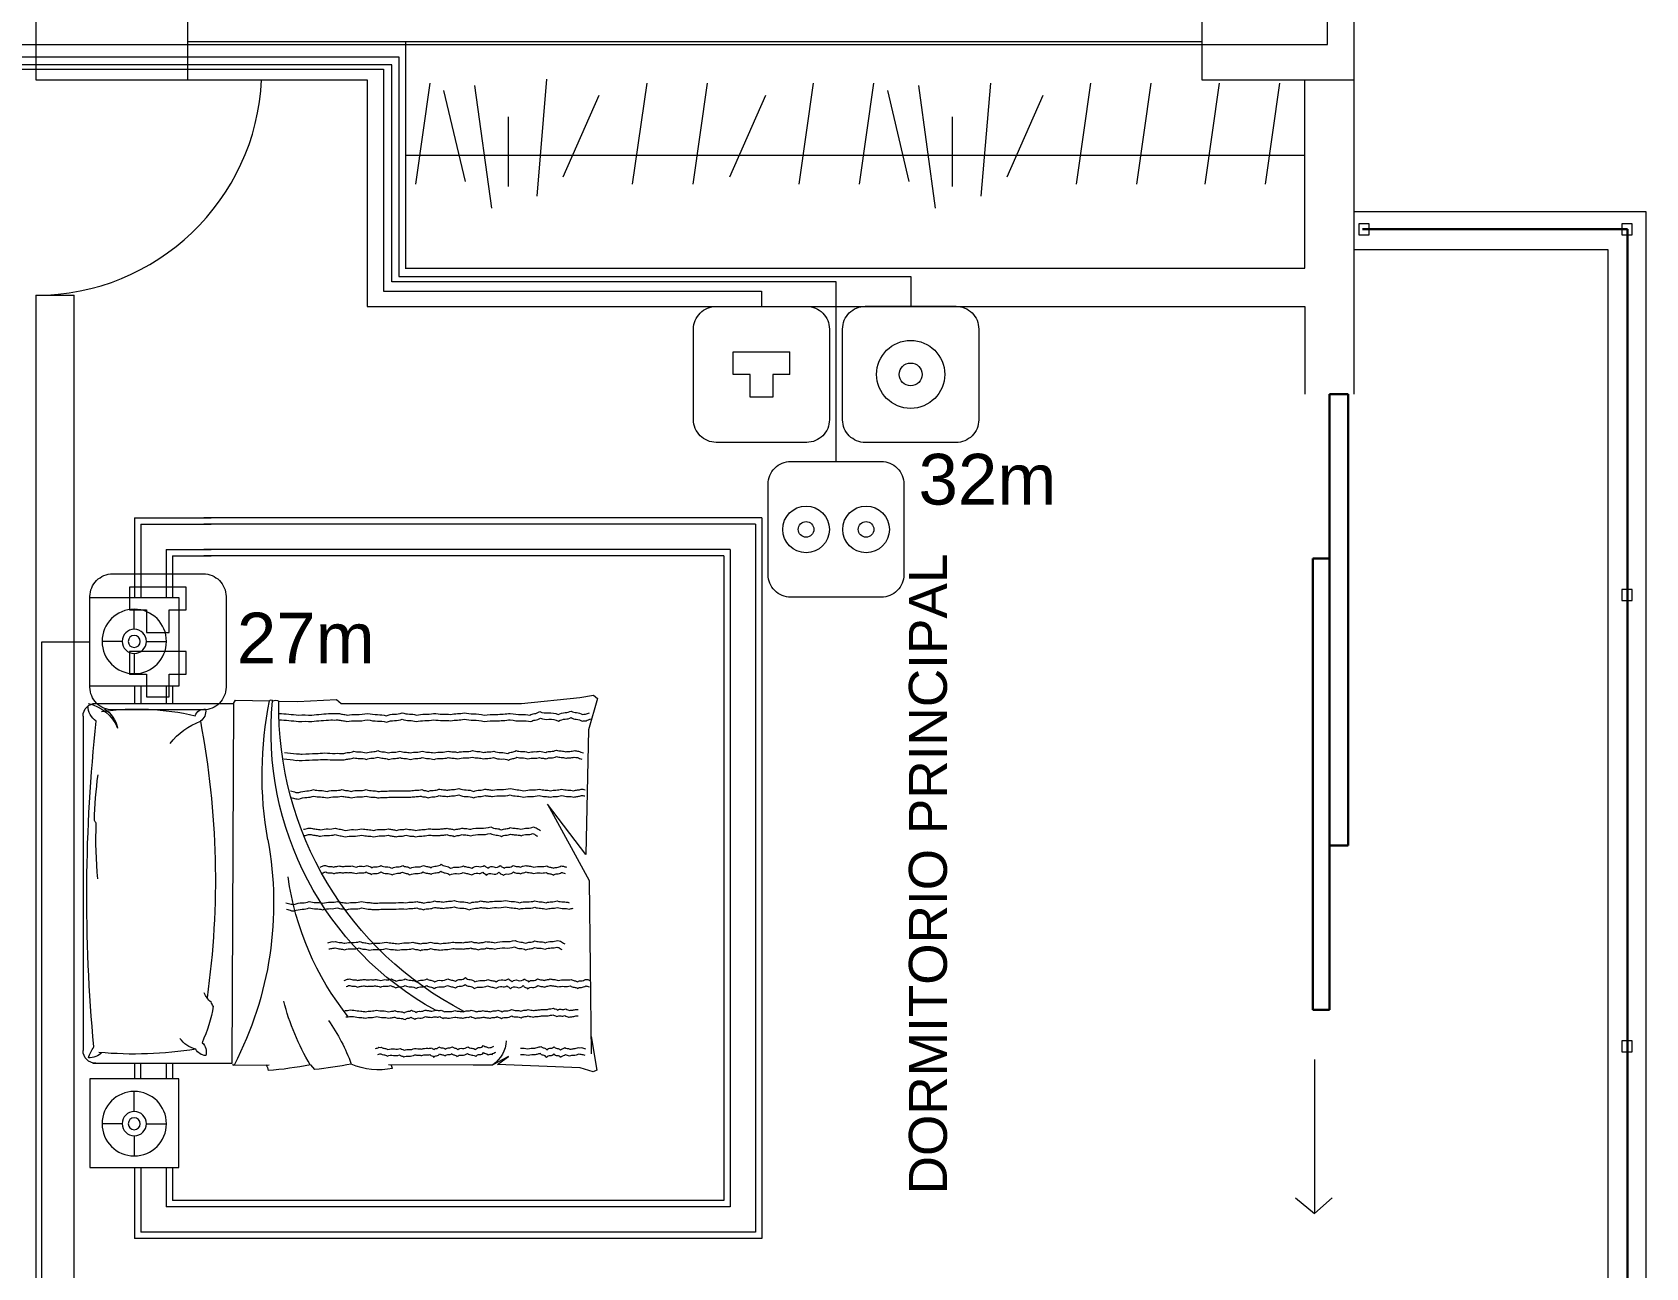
# Model space of a CAD drawing. Header units: metres. Extents: x -2 to 3328848, y -2 to 2725060.
# Drawn here: x 1663092.9 to 1663156.5, y 1362844.1 to 1362892.8 of the extents above; entities that cross this region are included whole.
import ezdxf

# ---------------------------------------------------------------- set-up
doc = ezdxf.new("R2010")
doc.units = ezdxf.units.M
doc.layers.get('0').update_dxf_attribs({"color": 253, "lineweight": 0})
for name, color, linetype, lineweight in [('arboles', 253, 'Continuous', 0), ('ICT_TOMAS', 1, 'Continuous', 0), ('mobi alcolchonado', 253, 'Continuous', 0), ('MOBILIARIO2', 253, 'Continuous', 0), ('muebles', 253, 'Continuous', 0), ('NOFIJO', 253, 'Continuous', 0), ('PUERTAS', 253, 'Continuous', 0), ('ventanas', 253, 'Continuous', 30)]:
    doc.layers.add(name, color=color, linetype=linetype, lineweight=lineweight)
doc.styles.add('COTA', font='arial.ttf', dxfattribs={"height": 1})
doc.styles.get("Standard").update_dxf_attribs({"font": 'arial.ttf'})

# ---------------------------------------------------------------- blocks, each defined once
blk = doc.blocks.new('A$C2820749F')
at = {"layer": 'mobi alcolchonado'}
for p, q in [((0.0318, 1.9902), (0.0318, 1.4358)), ((0.0818, 2.0289), (1.4005, 2.0289)), ((1.4505, 1.9902), (1.4505, 1.4402)), ((0.0318, 1.4358), (0.0191, 1.4272)), ((0.0191, 1.4272), (0.0222, 1.2934)), ((0.0318, 1.4358), (1.4505, 1.4419)), ((1.4541, 1.4401), (1.4576, 1.4371)), ((1.4576, 1.4371), (1.4563, 1.2945)), ((0.023, 1.2566), (0.0247, 1.1831)), ((0.0247, 1.1831), (0.0168, 1.0295)), ((1.4564, 1.1325), (1.4753, 1.1163)), ((0.0168, 1.0295), (0.0318, 1.0115)), ((0.0318, 1.0115), (0.0318, 0.2993)), ((1.4559, 0.8244), (1.4571, 0.49)), ((1.4571, 0.49), (1.4561, 0.4125)), ((1.4239, 0.3509), (1.4561, 0.4125)), ((1.4552, 0.3946), (1.4239, 0.3509)), ((1.4689, 0.0681), (1.4552, 0.3946)), ((0.0318, 0.2993), (0.0084, 0.0705)), ((0.6272, 0.0469), (0.4294, 0.1969)), ((0.4294, 0.1969), (0.7297, 0.0328)), ((0.0084, 0.0705), (0, 0.0154)), ((1.4837, 0.0174), (1.4689, 0.0681)), ((0, 0.0154), (0.0126, 0)), ((0.0126, 0), (0.1359, 0.0362)), ((0.1359, 0.0362), (0.6272, 0.0469)), ((0.7297, 0.0328), (1.4132, 0.0248)), ((1.3452, 0.0248), (1.4775, 0.0026)), ((1.4775, 0.0026), (1.4837, 0.0174))]:
    blk.add_line(p, q, dxfattribs=at)
for centre, radius, start, end in [((0.0818, 1.9789), 0.05, 90, 180), ((0.1916, 2.0429), 0.1629, 192.20076, 247.36037), ((0.0438, 1.9398), 0.0687, 32.33514, 91.40227), ((0.7905, -4.3329), 6.3469, 84.6215, 96.2282), ((1.501, 1.8059), 0.2141, 109.65376, 122.68859), ((1.4005, 1.9789), 0.05, 0, 90), ((1.3631, 2.0033), 0.066, 312.46226, 3.64045), ((0.1529, 2.0079), 0.1178, 212.64341, 258.24192), ((1.0795, 1.8174), 1.0254, 172.24735, 193.0029), ((-0.1132, 1.8254), 1.5274, 350.91915, 5.28005), ((0.0928, 1.5506), 0.0381, 108.98084, 187.57807), ((0.0627, 1.5922), 0.0472, 260.65665, 326.38094), ((0.7261, 4.8325), 3.3256, 259.18397, 278.06292), ((1.1442, 1.4729), 0.0826, 38.2941, 70.05549), ((1.1266, 2.0962), 0.5891, 279.61407, 294.3372), ((1.4053, 1.5896), 0.0469, 219.94286, 288.39364), ((1.3706, 1.5411), 0.0497, 4.68356, 60.58782), ((1.1387, 1.3743), 0.1655, 58.5661, 64.86862), ((0.8207, 2.6569), 1.3796, 259.52328, 297.49189), ((0.0246, 1.2876), 0.00627, 112.10117, 250.53486), ((0.0419, 1.2696), 0.0229, 148.13053, 214.5055), ((0.3143, -0.1486), 1.4713, 80, 101.45136), ((0.144, 0.0341), 1.2535, 28.86267, 95.56453), ((1.4884, 1.3524), 0.0548, 234.34392, 260.3637), ((0.1941, 1.3909), 1.2884, 348.43222, 355.87924), ((0.0477, -0.0915), 1.3483, 27.28963, 91.05009), ((0.1924, 1.2348), 1.2884, 348.19708, 354.72555), ((1.7099, 1.6724), 0.7465, 235, 249.91987), ((1.2179, 0.8642), 0.2588, 347.52539, 24.44013), ((1.4594, 0.7942), 0.0179, 51.33875, 101.19259)]:
    blk.add_arc(centre, radius, start, end, dxfattribs=at)
at = {"layer": 'MOBILIARIO2'}
for points in [[(0.0716, 1.2566, 0.016109), (0.078, 1.1791, 0.024073), (0.0781, 1.127, 0.018694), (0.0717, 1.0507, -0.050065), (0.0711, 1.0221, -0.056677), (0.0744, 1.0054, 0.051657), (0.0781, 0.9872, 0.081685), (0.0758, 0.9517, -0.062491), (0.0711, 0.9056, -0.055675), (0.0762, 0.8677, 0.061502), (0.0804, 0.8334, 0.093427), (0.0744, 0.8013, -0.097168), (0.0688, 0.7704, -0.07769), (0.0737, 0.7418, 0.081942), (0.0781, 0.7145, 0.05009), (0.0746, 0.6809, -0.049651), (0.0711, 0.6469, -0.038952), (0.0738, 0.6112, 0.043857), (0.0758, 0.5793, 0.052705), (0.0723, 0.5527, -0.052187), (0.0688, 0.5257, -0.065973), (0.0726, 0.4895, 0.055408), (0.0781, 0.4465, 0.038659), (0.0753, 0.3998, -0.032291), (0.0711, 0.344, -0.056883), (0.0756, 0.301, 0.072358), (0.0781, 0.2671, 0.122992), (0.0722, 0.249, -0.101053), (0.0641, 0.2275, -0.148742), (0.0688, 0.1939, 0.127539), (0.0758, 0.1552, 0.105457), (0.0677, 0.1275, -0.125573), (0.0618, 0.1039, -0.14575), (0.0683, 0.0826, 0.134347), (0.0758, 0.0597, 0.073839), (0.0746, 0.0476, 0.052428), (0.0688, 0.0317)], [(0.0967, 1.2559, 0.016212), (0.1031, 1.1788, 0.024132), (0.1032, 1.1268, 0.018479), (0.0969, 1.0519, -0.049503), (0.0963, 1.0238, -0.057233), (0.0995, 1.007, 0.051743), (0.1033, 0.9886, 0.081718), (0.101, 0.9528, -0.062376), (0.0963, 0.9061, -0.056016), (0.1015, 0.8675, 0.062225), (0.1057, 0.8327, 0.092827), (0.0997, 0.8007, -0.097273), (0.0942, 0.7702, -0.077058), (0.099, 0.7421, 0.080968), (0.1033, 0.7153, 0.051015), (0.0998, 0.6812, -0.050139), (0.0962, 0.6465, -0.038829), (0.0989, 0.6104, 0.044073), (0.1009, 0.5786, 0.05256), (0.0974, 0.5521, -0.051882), (0.094, 0.5256, -0.065917), (0.0978, 0.4898, 0.055177), (0.1032, 0.4471, 0.038645), (0.1004, 0.4007, -0.03175), (0.0962, 0.3443, -0.05817), (0.101, 0.2991, 0.074982), (0.1035, 0.2639, 0.120388), (0.0977, 0.2461, -0.099922), (0.0898, 0.2251, -0.1495), (0.0944, 0.192, 0.128684), (0.1013, 0.1539, 0.103936), (0.0935, 0.1272, -0.123542), (0.0878, 0.1045, -0.142951), (0.0938, 0.084, 0.122441), (0.1018, 0.0605, 0.081719), (0.1005, 0.0451, 0.060139), (0.093, 0.0256)], [(0.225, 1.2342, 0.016834), (0.2313, 1.1874, 0.034468), (0.232, 1.1643, 0.00922), (0.229, 1.1106, -0.014186), (0.2273, 1.0757, -0.027864), (0.2289, 1.0343, 0.034884), (0.2297, 1.0011, 0.087457), (0.2255, 0.9825, -0.077501), (0.2204, 0.9615, -0.10571), (0.2232, 0.939, 0.089665), (0.2273, 0.9126, 0.091876), (0.2223, 0.8883, -0.100294), (0.218, 0.866, -0.104219), (0.2227, 0.845, 0.103855), (0.2273, 0.824, 0.085768), (0.2237, 0.8016, -0.088421), (0.2204, 0.7798, -0.073045), (0.224, 0.7584, 0.076066), (0.2273, 0.7378, 0.079828), (0.2239, 0.7145, -0.07972), (0.2204, 0.6912, -0.069238), (0.2238, 0.668, 0.06864), (0.2273, 0.6446, 0.070898), (0.2236, 0.6157, -0.075702), (0.2204, 0.5887, -0.045986), (0.2226, 0.5702, 0.045091), (0.225, 0.5514, 0.076769), (0.2216, 0.5225, -0.075317), (0.218, 0.4931, -0.065696), (0.2217, 0.4703, 0.069765), (0.225, 0.4488, 0.058047), (0.2232, 0.4315, -0.04517), (0.2204, 0.4092, -0.107598), (0.2256, 0.3799, 0.119304), (0.2297, 0.3533, 0.134303), (0.2235, 0.3365, -0.142887), (0.218, 0.3207, -0.094042), (0.221, 0.2988, 0.082548), (0.225, 0.2741, 0.054703), (0.222, 0.2477, -0.071659), (0.2204, 0.2275, -0.065726), (0.2226, 0.2161, 0.062051), (0.225, 0.2042, 0.141652), (0.2209, 0.1842, -0.127606), (0.2157, 0.1622, -0.082372), (0.2192, 0.1435, 0.083239), (0.2227, 0.1249, 0.067193), (0.2209, 0.1096, -0.05209), (0.218, 0.09, -0.075758), (0.2196, 0.0756, -0.049851), (0.2273, 0.055)], [(0.2499, 1.2367, 0.016995), (0.2563, 1.1887, 0.034524), (0.2571, 1.1649, 0.009087), (0.254, 1.1106, -0.014008), (0.2524, 1.0755, -0.028389), (0.254, 1.0324, 0.036216), (0.2548, 0.9986, 0.085799), (0.2507, 0.9806, -0.076158), (0.2458, 0.9604, -0.106727), (0.2486, 0.9381, 0.090343), (0.2527, 0.9119, 0.091358), (0.2477, 0.8881, -0.099809), (0.2436, 0.8663, -0.104145), (0.2481, 0.8456, 0.103071), (0.2528, 0.8248, 0.086935), (0.2491, 0.8021, -0.089287), (0.2457, 0.7799, -0.072441), (0.2493, 0.7585, 0.075683), (0.2527, 0.738, 0.080097), (0.2491, 0.7146, -0.080136), (0.2456, 0.6912, -0.068821), (0.2491, 0.6682, 0.06822), (0.2526, 0.6449, 0.07127), (0.2488, 0.6159, -0.075969), (0.2455, 0.5887, -0.045868), (0.2478, 0.5702, 0.045154), (0.2502, 0.5514, 0.076598), (0.2468, 0.5228, -0.075113), (0.2433, 0.4936, -0.065882), (0.2469, 0.4708, 0.069876), (0.2502, 0.4493, 0.057507), (0.2485, 0.4322, -0.043911), (0.2456, 0.4098, -0.109441), (0.2511, 0.3789, 0.121849), (0.2554, 0.351, 0.133121), (0.2491, 0.334, -0.145487), (0.2437, 0.3182, -0.09027), (0.2465, 0.2977, 0.08023), (0.2502, 0.2747, 0.055518), (0.2473, 0.2491, -0.070221), (0.2456, 0.2287, -0.068505), (0.248, 0.2166, 0.064708), (0.2506, 0.2039, 0.140191), (0.2463, 0.1837, -0.1283), (0.2412, 0.1618, -0.081106), (0.2447, 0.1435, 0.082764), (0.248, 0.1256, 0.06863), (0.2462, 0.1103, -0.055684), (0.2435, 0.0916, -0.073555), (0.2449, 0.0794, -0.046852), (0.2515, 0.0615)], [(0.3766, 1.2109, 0.036577), (0.3826, 1.1903, 0.065257), (0.3836, 1.1783, 0.081239), (0.3768, 1.1467, -0.09673), (0.3719, 1.12, -0.059687), (0.3755, 1.0929, 0.061201), (0.3789, 1.0664, 0.068087), (0.3748, 1.0351, -0.079475), (0.3719, 1.0081, -0.066482), (0.3754, 0.9897, 0.06511), (0.3789, 0.9709, 0.088365), (0.3754, 0.9417, -0.088514), (0.3719, 0.9126, -0.053898), (0.3763, 0.886, 0.072445), (0.3789, 0.866, 0.014703), (0.3778, 0.8427, -0.01338), (0.3766, 0.817, -0.011057), (0.3766, 0.7774, 0.009921), (0.3766, 0.7378, 0.044454), (0.3741, 0.7148, -0.048377), (0.3719, 0.6935, -0.125065), (0.3749, 0.6818, 0.104774), (0.3789, 0.6679, 0.140323), (0.3748, 0.648, -0.125005), (0.3696, 0.626, -0.059733), (0.372, 0.6081, 0.062195), (0.3743, 0.591, 0.076384), (0.3712, 0.5703, -0.06684), (0.3673, 0.5467, -0.115189), (0.3731, 0.5176, 0.114961), (0.3789, 0.4885, 0.097223), (0.3734, 0.4645, -0.116527), (0.3696, 0.4442, -0.051779), (0.3718, 0.4296, 0.047812), (0.3743, 0.4139, 0.078489), (0.371, 0.3798, -0.074508), (0.3673, 0.344, -0.064682), (0.372, 0.3168, 0.066772), (0.3766, 0.2904, 0.076034), (0.3731, 0.2601, -0.075656), (0.3696, 0.2298, -0.063602), (0.3734, 0.2066, 0.070388), (0.3766, 0.1855, 0.079082), (0.3734, 0.1644, -0.071502), (0.3696, 0.1412, -0.088099), (0.3733, 0.1172, 0.094007), (0.3766, 0.0946, 0.091812), (0.3731, 0.0794, -0.09253), (0.3696, 0.0643, -0.064978), (0.3701, 0.0585, -0.037379), (0.373, 0.0488)], [(0.4025, 1.2093, 0.034849), (0.4082, 1.1896, 0.063486), (0.4091, 1.1784, 0.084403), (0.4023, 1.1466, -0.098788), (0.3972, 1.1191, -0.058591), (0.4008, 1.0924, 0.060695), (0.4041, 1.0665, 0.068148), (0.4001, 1.0357, -0.079202), (0.3972, 1.009, -0.06675), (0.4006, 0.9906, 0.064998), (0.4042, 0.9717, 0.088664), (0.4007, 0.9423, -0.08935), (0.3971, 0.913, -0.053061), (0.4015, 0.8868, 0.071644), (0.404, 0.8673, 0.015298), (0.4029, 0.8433, -0.013681), (0.4016, 0.8165, -0.010889), (0.4016, 0.7765, 0.010649), (0.4016, 0.7365, 0.042768), (0.3993, 0.7156, -0.044654), (0.3973, 0.6956, -0.128784), (0.4003, 0.6832, 0.106491), (0.4047, 0.6685, 0.140372), (0.4003, 0.6477, -0.126736), (0.395, 0.6249, -0.057828), (0.3974, 0.6073, 0.061442), (0.3995, 0.5907, 0.076141), (0.3965, 0.5705, -0.065916), (0.3926, 0.5472, -0.116085), (0.3985, 0.5179, 0.115201), (0.4044, 0.4883, 0.097759), (0.3988, 0.4639, -0.118144), (0.395, 0.4435, -0.049819), (0.3971, 0.4295, 0.04634), (0.3994, 0.4146, 0.079345), (0.3962, 0.3808, -0.074617), (0.3925, 0.3449, -0.064869), (0.3973, 0.3176, 0.066843), (0.4018, 0.2911, 0.075858), (0.3983, 0.2608, -0.075529), (0.3948, 0.2303, -0.063913), (0.3987, 0.2068, 0.070745), (0.4019, 0.1855, 0.078628), (0.3987, 0.1644, -0.070918), (0.3949, 0.1411, -0.091738), (0.399, 0.1159, 0.104246), (0.402, 0.0936, 0.077322), (0.3985, 0.0784, -0.076658), (0.395, 0.0631, -0.044784), (0.395, 0.0583, -0.024817), (0.3964, 0.0497)], [(0.8175, 1.2285, 0.036577), (0.8235, 1.2079, 0.065257), (0.8245, 1.1958, 0.081239), (0.8177, 1.1643, -0.09673), (0.8128, 1.1376, -0.059687), (0.8164, 1.1104, 0.061201), (0.8198, 1.084, 0.068087), (0.8157, 1.0527, -0.079475), (0.8128, 1.0257, -0.066482), (0.8163, 1.0073, 0.06511), (0.8198, 0.9884, 0.088365), (0.8163, 0.9593, -0.088514), (0.8128, 0.9302, -0.053898), (0.8172, 0.9035, 0.072445), (0.8198, 0.8836, 0.014703), (0.8187, 0.8602, -0.01338), (0.8175, 0.8346, -0.011057), (0.8175, 0.795, 0.009921), (0.8175, 0.7554, 0.044454), (0.815, 0.7323, -0.048377), (0.8128, 0.7111, -0.125065), (0.8158, 0.6993, 0.104774), (0.8198, 0.6855, 0.140323), (0.8157, 0.6656, -0.125005), (0.8105, 0.6435, -0.059733), (0.8129, 0.6257, 0.062195), (0.8151, 0.6086, 0.076384), (0.8121, 0.5879, -0.06684), (0.8082, 0.5643, -0.115189), (0.814, 0.5352, 0.114961), (0.8198, 0.506, 0.097223), (0.8143, 0.482, -0.116527), (0.8105, 0.4618, -0.051779), (0.8127, 0.4472, 0.047812), (0.8151, 0.4315, 0.078489), (0.8119, 0.3974, -0.074508), (0.8082, 0.3616, -0.064682), (0.8129, 0.3343, 0.066772), (0.8175, 0.308, 0.076034), (0.814, 0.2777, -0.075656), (0.8105, 0.2474, -0.063602), (0.8143, 0.2241, 0.070388), (0.8175, 0.2031, 0.079082), (0.8143, 0.182, -0.071502), (0.8105, 0.1588, -0.088099), (0.8142, 0.1348, 0.094007), (0.8175, 0.1122, 0.091812)], [(0.8434, 1.2269, 0.034849), (0.8491, 1.2072, 0.063486), (0.85, 1.196, 0.084403), (0.8432, 1.1642, -0.098788), (0.8381, 1.1367, -0.058591), (0.8417, 1.11, 0.060695), (0.845, 1.0841, 0.068148), (0.841, 1.0532, -0.079202), (0.8381, 1.0266, -0.06675), (0.8415, 1.0081, 0.064998), (0.8451, 0.9893, 0.088664), (0.8416, 0.9599, -0.08935), (0.838, 0.9305, -0.053061), (0.8424, 0.9044, 0.071644), (0.8449, 0.8848, 0.015298), (0.8438, 0.8608, -0.013681), (0.8425, 0.834, -0.010889), (0.8425, 0.7941, 0.010649), (0.8425, 0.7541, 0.042768), (0.8402, 0.7332, -0.044654), (0.8382, 0.7132, -0.128784), (0.8412, 0.7008, 0.106491), (0.8456, 0.6861, 0.140372), (0.8412, 0.6653, -0.126736), (0.8359, 0.6424, -0.057828), (0.8383, 0.6249, 0.061442), (0.8404, 0.6083, 0.076141), (0.8374, 0.5881, -0.065916), (0.8335, 0.5648, -0.116085), (0.8394, 0.5355, 0.115201), (0.8453, 0.5059, 0.097759), (0.8397, 0.4815, -0.118144), (0.8359, 0.4611, -0.049819), (0.838, 0.4471, 0.04634), (0.8403, 0.4321, 0.079345), (0.8371, 0.3983, -0.074617), (0.8334, 0.3625, -0.064869), (0.8382, 0.3352, 0.066843), (0.8427, 0.3087, 0.075858), (0.8392, 0.2784, -0.075529), (0.8357, 0.2479, -0.063913), (0.8396, 0.2244, 0.070745), (0.8428, 0.2031, 0.078628), (0.8396, 0.182, -0.070918), (0.8358, 0.1587, -0.091738), (0.8399, 0.1335, 0.104246), (0.8429, 0.1112, 0.077322), (0.8394, 0.096, -0.076658)], [(0.5281, 1.1596, -0.03776), (0.5238, 1.141, -0.061868), (0.5235, 1.1293, -0.048595), (0.5273, 1.1095, 0.055091), (0.5305, 1.092, 0.095626), (0.5269, 1.0625, -0.098357), (0.5235, 1.0338, -0.076409), (0.5282, 1.0139, 0.077038), (0.5328, 0.9942, 0.089345), (0.5296, 0.9625, -0.084057), (0.5258, 0.9289, -0.04749), (0.5294, 0.9052, 0.04929), (0.5328, 0.8823, 0.087499), (0.529, 0.8521, -0.094197), (0.5258, 0.824, -0.078357), (0.5295, 0.8085, 0.083223), (0.5328, 0.7937, 0.112249), (0.5296, 0.7745, -0.105279), (0.5258, 0.7541, -0.082664), (0.5296, 0.7346, 0.090946), (0.5328, 0.7168, 0.067901), (0.5294, 0.6927, -0.066074), (0.5258, 0.6679, -0.035048), (0.5271, 0.6461, 0.037877), (0.5281, 0.626, 0.060523), (0.5257, 0.6094, -0.062605), (0.5235, 0.5933, -0.127512), (0.5268, 0.5797, 0.121277), (0.5305, 0.5654, 0.117111), (0.5271, 0.5504, -0.113611), (0.5235, 0.5351, -0.059143), (0.5252, 0.5203, 0.043052), (0.5281, 0.5001, 0.089599), (0.5234, 0.4602, -0.091053), (0.5188, 0.4209, -0.111622), (0.5255, 0.3984, 0.130391), (0.5305, 0.3789, 0.12494), (0.526, 0.3617, -0.120889), (0.5212, 0.344, -0.086695), (0.524, 0.3249, 0.071647), (0.5281, 0.302, 0.113093), (0.5234, 0.2774, -0.114265), (0.5188, 0.2531, -0.106276), (0.5218, 0.2417, -0.062305), (0.5328, 0.2251)], [(0.5529, 1.1558, -0.034858), (0.5492, 1.1395, -0.059461), (0.5488, 1.1297, -0.052316), (0.5525, 1.1106, 0.056386), (0.5558, 1.0929, 0.095596), (0.5522, 1.0637, -0.098171), (0.5488, 1.0352, -0.07636), (0.5535, 1.0155, 0.076506), (0.5581, 0.9957, 0.090069), (0.5549, 0.9636, -0.084543), (0.551, 0.9294, -0.047364), (0.5547, 0.9055, 0.049676), (0.558, 0.8827, 0.08659), (0.5543, 0.8531, -0.092747), (0.5512, 0.8254, -0.079795), (0.5549, 0.8095, 0.084031), (0.5583, 0.7944, 0.112191), (0.555, 0.7749, -0.106013), (0.5512, 0.7543, -0.081403), (0.555, 0.735, 0.089338), (0.5581, 0.7174, 0.069417), (0.5547, 0.6925, -0.067062), (0.5509, 0.6668, -0.034899), (0.5522, 0.6447, 0.039008), (0.5532, 0.6249, 0.057667), (0.5511, 0.6098, -0.058816), (0.5489, 0.5946, -0.130991), (0.5523, 0.5806, 0.122045), (0.5562, 0.5656, 0.11844), (0.5526, 0.5499, -0.116548), (0.5489, 0.5339, -0.056461), (0.5505, 0.5195, 0.041981), (0.5533, 0.5003, 0.089156), (0.5488, 0.4617, -0.08877), (0.5442, 0.4228, -0.114233), (0.5511, 0.3996, 0.131551), (0.5564, 0.3791, 0.125542), (0.5516, 0.3611, -0.123278), (0.5467, 0.3428, -0.085156), (0.5496, 0.3238, 0.073009), (0.5535, 0.3017, 0.115535), (0.5488, 0.2782, -0.127329), (0.545, 0.2567, -0.096991), (0.5472, 0.2488, -0.053351), (0.5552, 0.2363)], [(0.6774, 1.0944, -0.052853), (0.6718, 1.082, -0.082349), (0.6704, 1.0734, -0.113365), (0.6746, 1.0557, 0.137167), (0.6774, 1.0408, 0.079599), (0.6743, 1.0286, -0.112443), (0.6727, 1.0198, -0.045995), (0.6737, 1.0122, 0.039568), (0.6751, 1.0035, 0.069784), (0.6738, 0.9855, -0.073829), (0.6727, 0.9685, -0.067952), (0.6744, 0.9608, 0.047112), (0.6774, 0.9499, 0.170036), (0.6738, 0.9287, -0.173788), (0.6704, 0.9079, -0.142872), (0.6751, 0.8985, 0.145458), (0.6797, 0.8893, 0.195397), (0.6763, 0.8737, -0.151851), (0.6704, 0.8543, -0.126712), (0.6761, 0.8324, 0.124684), (0.682, 0.8101, 0.150491), (0.6756, 0.7881, -0.168102), (0.6704, 0.7681, -0.13967), (0.6759, 0.7534, 0.13006), (0.682, 0.7378, 0.169436), (0.6765, 0.7126, -0.163629), (0.6704, 0.6865, -0.104575), (0.6752, 0.6711, 0.109696), (0.6797, 0.6562, 0.20768), (0.6729, 0.6366, -0.202622), (0.6657, 0.6166, -0.1762), (0.6735, 0.5983, 0.167885), (0.682, 0.5793, 0.137817), (0.6771, 0.5532, -0.14417), (0.6727, 0.5281, -0.079258), (0.677, 0.5125, 0.072052), (0.682, 0.4955, 0.215179), (0.6743, 0.4687, -0.272703), (0.6704, 0.4465, -0.157232), (0.6756, 0.4399, 0.133932), (0.682, 0.4325, 0.346503), (0.6767, 0.4085, -0.328416), (0.6704, 0.3836, -0.136915), (0.6773, 0.3746, 0.179847), (0.682, 0.3673, 0.252619), (0.6774, 0.351, -0.209461), (0.6704, 0.3323, -0.111259), (0.6748, 0.3166, 0.146381), (0.6774, 0.3044, 0.125668), (0.6736, 0.2934, -0.139354), (0.6704, 0.2834, -0.105558), (0.6729, 0.2694, 0.077694), (0.6774, 0.2508, 0.090317), (0.6747, 0.2238, -0.100764), (0.6727, 0.1995, -0.12001), (0.6777, 0.1862, 0.131665), (0.682, 0.1739, 0.170535), (0.6784, 0.1601, -0.13714), (0.6727, 0.1436, -0.068639), (0.6735, 0.1343, -0.052035), (0.6774, 0.1226)], [(0.7011, 1.0865, -0.042607), (0.6973, 1.0776, -0.071397), (0.6963, 1.072, -0.129838), (0.6999, 1.0557, 0.140626), (0.703, 1.0407, 0.083982), (0.6998, 1.028, -0.117812), (0.6981, 1.0188, -0.041239), (0.699, 1.012, 0.036686), (0.7002, 1.0044, 0.06988), (0.699, 0.9876, -0.071878), (0.6979, 0.9708, -0.072269), (0.6998, 0.9624, 0.05165), (0.7029, 0.9509, 0.163828), (0.6996, 0.9313, -0.164309), (0.6964, 0.9118, -0.150844), (0.7013, 0.902, 0.147278), (0.7063, 0.892, 0.197862), (0.7026, 0.875, -0.156121), (0.6963, 0.8543, -0.123696), (0.7022, 0.8319, 0.125417), (0.7079, 0.8099, 0.148173), (0.7016, 0.7886, -0.166473), (0.6967, 0.7694, -0.139796), (0.702, 0.7551, 0.128151), (0.7081, 0.7397, 0.171039), (0.7025, 0.7142, -0.162775), (0.6962, 0.6875, -0.107698), (0.7014, 0.6711, 0.115196), (0.706, 0.6557, 0.202947), (0.6993, 0.6367, -0.202257), (0.6926, 0.6176, -0.173028), (0.6999, 0.6005, 0.162077), (0.708, 0.5824, 0.143302), (0.703, 0.5556, -0.146514), (0.6984, 0.5293, -0.08083), (0.703, 0.513, 0.077891), (0.7079, 0.496, 0.205436), (0.7011, 0.4725, -0.258943), (0.6976, 0.4529, -0.167371), (0.7026, 0.4464, 0.135353), (0.7093, 0.4389, 0.347128), (0.7039, 0.4144, -0.32569), (0.6973, 0.3889, -0.138368), (0.7046, 0.3794, 0.174678), (0.7098, 0.3715, 0.262199), (0.7045, 0.3527, -0.218741), (0.6964, 0.3313, -0.1036), (0.701, 0.3153, 0.142377), (0.7034, 0.3034, 0.128588), (0.6994, 0.2921, -0.145504), (0.6963, 0.282, -0.099417), (0.6986, 0.2691, 0.074367), (0.7026, 0.2523, 0.090334), (0.7002, 0.2268, -0.095924), (0.6981, 0.2028, -0.126634), (0.7036, 0.1882, 0.136356), (0.7084, 0.1745, 0.176248), (0.704, 0.1592, -0.158824), (0.6986, 0.1425, -0.054695), (0.6992, 0.1363, -0.039328), (0.7018, 0.128)], [(0.9753, 1.064, -0.03776), (0.971, 1.0454, -0.061868), (0.9707, 1.0337, -0.048595), (0.9745, 1.0139, 0.055091), (0.9777, 0.9964, 0.095626), (0.974, 0.9669, -0.098357), (0.9707, 0.9382, -0.076409), (0.9754, 0.9183, 0.077038), (0.98, 0.8986, 0.089345), (0.9768, 0.8669, -0.084057), (0.973, 0.8333, -0.04749), (0.9766, 0.8096, 0.04929), (0.98, 0.7867, 0.087499), (0.9762, 0.7565, -0.094197), (0.973, 0.7284, -0.078357), (0.9767, 0.7129, 0.083223), (0.98, 0.6982, 0.112249), (0.9767, 0.6789, -0.105279), (0.973, 0.6585, -0.082664), (0.9768, 0.639, 0.090946), (0.98, 0.6212, 0.067901), (0.9766, 0.5971, -0.066074), (0.973, 0.5723, -0.035048), (0.9743, 0.5505, 0.037877), (0.9753, 0.5304, 0.060523), (0.9729, 0.5138, -0.062605), (0.9707, 0.4977, -0.127512), (0.974, 0.4841, 0.121277), (0.9777, 0.4698, 0.117111), (0.9743, 0.4548, -0.113611), (0.9707, 0.4395, -0.059143), (0.9724, 0.4247, 0.043052), (0.9753, 0.4045, 0.089599), (0.9706, 0.3646, -0.091053), (0.966, 0.3253, -0.111622), (0.9727, 0.3028, 0.130391), (0.9777, 0.2833, 0.12494), (0.9731, 0.2661, -0.120889), (0.9683, 0.2484, -0.086695), (0.9712, 0.2293, 0.071647), (0.9753, 0.2064, 0.113093), (0.9706, 0.1819, -0.114265), (0.966, 0.1575, -0.106276), (0.9689, 0.1461, -0.062305), (0.98, 0.1295)], [(1, 1.0602, -0.034858), (0.9964, 1.0439, -0.059461), (0.996, 1.0341, -0.052316), (0.9997, 1.015, 0.056386), (1.0029, 0.9973, 0.095596), (0.9994, 0.9681, -0.098171), (0.996, 0.9396, -0.07636), (1.0007, 0.9199, 0.076506), (1.0053, 0.9001, 0.090069), (1.0021, 0.868, -0.084543), (0.9982, 0.8338, -0.047364), (1.0019, 0.8099, 0.049676), (1.0052, 0.7871, 0.08659), (1.0015, 0.7575, -0.092747), (0.9983, 0.7298, -0.079795), (1.0021, 0.7139, 0.084031), (1.0055, 0.6988, 0.112191), (1.0022, 0.6793, -0.106013), (0.9984, 0.6587, -0.081403), (1.0022, 0.6394, 0.089338), (1.0053, 0.6218, 0.069417), (1.0018, 0.5969, -0.067062), (0.9981, 0.5712, -0.034899), (0.9994, 0.5491, 0.039008), (1.0004, 0.5293, 0.057667), (0.9983, 0.5142, -0.058816), (0.9961, 0.4991, -0.130991), (0.9995, 0.485, 0.122045), (1.0034, 0.47, 0.11844), (0.9998, 0.4543, -0.116548), (0.9961, 0.4383, -0.056461), (0.9977, 0.4239, 0.041981), (1.0005, 0.4047, 0.089156), (0.996, 0.3661, -0.08877), (0.9914, 0.3272, -0.114233), (0.9983, 0.304, 0.131551), (1.0036, 0.2835, 0.125542), (0.9988, 0.2655, -0.123278), (0.9939, 0.2472, -0.085156), (0.9968, 0.2282, 0.073009), (1.0007, 0.2061, 0.115535), (0.996, 0.1826, -0.127329), (0.9922, 0.1611, -0.096991), (0.9943, 0.1532, -0.053351), (1.0024, 0.1407)], [(1.1246, 0.9988, -0.052853), (1.1189, 0.9864, -0.082349), (1.1176, 0.9778, -0.113365), (1.1218, 0.9601, 0.137167), (1.1246, 0.9452, 0.079599), (1.1215, 0.933, -0.112443), (1.1199, 0.9242, -0.045995), (1.1209, 0.9166, 0.039568), (1.1222, 0.9079, 0.069784), (1.121, 0.8899, -0.073829), (1.1199, 0.8729, -0.067952), (1.1216, 0.8652, 0.047112), (1.1246, 0.8543, 0.170036), (1.121, 0.8331, -0.173788), (1.1176, 0.8123, -0.142872), (1.1223, 0.803, 0.145458), (1.1269, 0.7937, 0.195397), (1.1235, 0.7781, -0.151851), (1.1176, 0.7587, -0.126712), (1.1233, 0.7368, 0.124684), (1.1292, 0.7145, 0.150491), (1.1227, 0.6925, -0.168102), (1.1176, 0.6725, -0.13967), (1.1231, 0.6578, 0.13006), (1.1292, 0.6422, 0.169436), (1.1236, 0.617, -0.163629), (1.1176, 0.591, -0.104575), (1.1224, 0.5755, 0.109696), (1.1269, 0.5607, 0.20768), (1.1201, 0.541, -0.202622), (1.1129, 0.521, -0.1762), (1.1207, 0.5028, 0.167885), (1.1292, 0.4838, 0.137817), (1.1243, 0.4576, -0.14417), (1.1199, 0.4325, -0.079258), (1.1242, 0.4169, 0.072052), (1.1292, 0.3999, 0.215179), (1.1215, 0.3731, -0.272703), (1.1176, 0.3509, -0.157232), (1.1228, 0.3443, 0.133932), (1.1292, 0.3369, 0.346503), (1.1239, 0.3129, -0.328416), (1.1176, 0.288, -0.136915), (1.1245, 0.279, 0.179847), (1.1292, 0.2717, 0.252619), (1.1246, 0.2554, -0.209461), (1.1176, 0.2367, -0.111259), (1.122, 0.221, 0.146381), (1.1246, 0.2088, 0.125668), (1.1208, 0.1978, -0.139354), (1.1176, 0.1878, -0.105558), (1.1201, 0.1738, 0.077694), (1.1246, 0.1552, 0.090317), (1.1218, 0.1282, -0.100764), (1.1199, 0.1039, -0.12001), (1.1249, 0.0906, 0.131665), (1.1292, 0.0783, 0.170535), (1.1255, 0.0645, -0.13714), (1.1199, 0.048, -0.068639), (1.1207, 0.0387, -0.052035), (1.1246, 0.027)], [(1.1483, 0.9909, -0.042607), (1.1445, 0.982, -0.071397), (1.1435, 0.9764, -0.129838), (1.1471, 0.9602, 0.140626), (1.1502, 0.9451, 0.083982), (1.147, 0.9324, -0.117812), (1.1453, 0.9232, -0.041239), (1.1462, 0.9164, 0.036686), (1.1474, 0.9088, 0.06988), (1.1462, 0.892, -0.071878), (1.1451, 0.8752, -0.072269), (1.147, 0.8668, 0.05165), (1.1501, 0.8553, 0.163828), (1.1468, 0.8358, -0.164309), (1.1436, 0.8163, -0.150844), (1.1484, 0.8064, 0.147278), (1.1535, 0.7964, 0.197862), (1.1498, 0.7794, -0.156121), (1.1434, 0.7587, -0.123696), (1.1494, 0.7364, 0.125417), (1.1551, 0.7143, 0.148173), (1.1488, 0.693, -0.166473), (1.1439, 0.6738, -0.139796), (1.1492, 0.6595, 0.128151), (1.1553, 0.6441, 0.171039), (1.1497, 0.6186, -0.162775), (1.1434, 0.5919, -0.107698), (1.1486, 0.5755, 0.115196), (1.1532, 0.5601, 0.202947), (1.1465, 0.5411, -0.202257), (1.1398, 0.522, -0.173028), (1.1471, 0.5049, 0.162077), (1.1552, 0.4868, 0.143302), (1.1502, 0.46, -0.146514), (1.1455, 0.4338, -0.08083), (1.1502, 0.4174, 0.077891), (1.1551, 0.4004, 0.205436), (1.1483, 0.3769, -0.258943), (1.1448, 0.3573, -0.167371), (1.1498, 0.3508, 0.135353), (1.1565, 0.3433, 0.347128), (1.1511, 0.3188, -0.32569), (1.1445, 0.2933, -0.138368), (1.1518, 0.2838, 0.174678), (1.157, 0.2759, 0.262199), (1.1516, 0.2571, -0.218741), (1.1436, 0.2357, -0.1036), (1.1482, 0.2197, 0.142377), (1.1506, 0.2078, 0.128588), (1.1466, 0.1965, -0.145504), (1.1435, 0.1864, -0.099417), (1.1458, 0.1736, 0.074367), (1.1498, 0.1567, 0.090334), (1.1474, 0.1312, -0.095924), (1.1453, 0.1072, -0.126634), (1.1508, 0.0926, 0.136356), (1.1556, 0.0789, 0.176248), (1.1512, 0.0636, -0.158824), (1.1457, 0.0469, -0.054695), (1.1464, 0.0407, -0.039328), (1.149, 0.0324)], [(1.243, 0.9965, -0.02297), (1.2405, 0.9747, -0.03842), (1.2406, 0.9615, -0.038008), (1.2452, 0.934, 0.055193), (1.2476, 0.9149, 0.083604), (1.2445, 0.8938, -0.075661), (1.2406, 0.8706, -0.084309), (1.2444, 0.8465, 0.09066), (1.2476, 0.824, 0.067099), (1.2455, 0.8119, -0.059889), (1.243, 0.7984, -0.149337), (1.2471, 0.7807, 0.134073), (1.2523, 0.7611, 0.21438), (1.2455, 0.7463, -0.253882), (1.2406, 0.7332, -0.189759), (1.2453, 0.725, 0.18789), (1.25, 0.7168, 0.191242), (1.2458, 0.6989, -0.174445), (1.2406, 0.6796, -0.047645), (1.243, 0.6667, 0.048038), (1.2453, 0.6539, 0.123722), (1.2418, 0.6326, -0.169091), (1.2406, 0.6166, -0.141473), (1.2442, 0.6108, 0.143521), (1.2476, 0.605, 0.155534), (1.2467, 0.5876, -0.107396), (1.243, 0.563, -0.042577), (1.2456, 0.5453, 0.050748), (1.2476, 0.5304, 0.129685), (1.2437, 0.5132, -0.145893), (1.2406, 0.4978, -0.134999), (1.2443, 0.4883, 0.139913), (1.2476, 0.4791, 0.114007), (1.2456, 0.466, -0.10043), (1.243, 0.4512, -0.069927), (1.2452, 0.4375, 0.066719), (1.2476, 0.4232, 0.140231), (1.2437, 0.4073, -0.158227), (1.2406, 0.3929, -0.144948), (1.2439, 0.385, 0.133495), (1.2476, 0.3766, 0.180577), (1.2441, 0.3597, -0.144963), (1.2383, 0.3393, -0.094523), (1.2424, 0.3193, 0.110663), (1.2453, 0.302, 0.10701), (1.2412, 0.2868, -0.129666), (1.2383, 0.2741, -0.099091), (1.241, 0.2628, 0.116601), (1.243, 0.2531, 0.058417), (1.2408, 0.2385, -0.05454), (1.2383, 0.2228, -0.023755), (1.2383, 0.21, 0.022115), (1.2383, 0.1972, 0.082226), (1.2357, 0.1848, -0.093862), (1.2337, 0.1739, -0.171583), (1.2361, 0.167, 0.116919), (1.2406, 0.1575, 0.185126), (1.2381, 0.1409, -0.193604), (1.236, 0.1249, -0.131355), (1.2405, 0.1169, 0.188426), (1.243, 0.1109, 0.095469), (1.2414, 0.1013, -0.066793), (1.2383, 0.0876, -0.021913), (1.2381, 0.0827, -0.016222), (1.2383, 0.076)], [(1.2678, 0.9928, -0.020778), (1.2657, 0.9736, -0.036491), (1.2658, 0.9626, -0.041461), (1.2703, 0.935, 0.057174), (1.2729, 0.9148, 0.082873), (1.2698, 0.8937, -0.075265), (1.2659, 0.8705, -0.085019), (1.2698, 0.8462, 0.092379), (1.273, 0.8236, 0.064068), (1.271, 0.8123, -0.055503), (1.2685, 0.7992, -0.157835), (1.2732, 0.7797, 0.148846), (1.2786, 0.7591, 0.199592), (1.2725, 0.7461, -0.247082), (1.2685, 0.7349, -0.184593), (1.2723, 0.7279, 0.169439), (1.2767, 0.7205, 0.211187), (1.2723, 0.7008, -0.185054), (1.2662, 0.6787, -0.043562), (1.2686, 0.6661, 0.048148), (1.2706, 0.6546, 0.119615), (1.2676, 0.6361, -0.160888), (1.2665, 0.6221, -0.146532), (1.2698, 0.6165, 0.137743), (1.2734, 0.6106, 0.163825), (1.2725, 0.5913, -0.111152), (1.2682, 0.5634, -0.041886), (1.2711, 0.5444, 0.053628), (1.273, 0.5295, 0.124743), (1.2694, 0.5138, -0.141323), (1.2666, 0.4997, -0.136283), (1.27, 0.4907, 0.135036), (1.2734, 0.4816, 0.120412), (1.2713, 0.4675, -0.104043), (1.2683, 0.4512, -0.069722), (1.2708, 0.4367, 0.070787), (1.2731, 0.4224, 0.133062), (1.2696, 0.4081, -0.149023), (1.2668, 0.3953, -0.15104), (1.27, 0.3875, 0.132016), (1.2739, 0.3787, 0.185288), (1.2701, 0.3605, -0.149156), (1.2639, 0.3386, -0.091592), (1.268, 0.3183, 0.1101), (1.2709, 0.3013, 0.106833), (1.2668, 0.2862, -0.131118), (1.264, 0.2737, -0.095868), (1.2665, 0.2631, 0.111479), (1.2684, 0.2539, 0.063175), (1.2661, 0.2383, -0.056761), (1.2633, 0.2209, -0.023768), (1.2633, 0.2072, 0.026007), (1.2633, 0.1947, 0.075167), (1.2614, 0.1852, -0.082422), (1.2597, 0.1766, -0.180625), (1.2619, 0.1701, 0.118245), (1.2664, 0.161, 0.184753), (1.264, 0.1448, -0.189898), (1.2618, 0.1291, -0.133199), (1.2664, 0.1209, 0.180236), (1.2692, 0.1144, 0.10911), (1.2671, 0.102, -0.078712), (1.2633, 0.0852, -0.016438), (1.2632, 0.0814, -0.011572), (1.2633, 0.076)], [(1.3922, 0.8753, -0.063574), (1.3877, 0.8618, -0.09229), (1.3876, 0.852, -0.087813), (1.3921, 0.8394, 0.084664), (1.3969, 0.8264, 0.147947), (1.394, 0.8007, -0.164849), (1.3922, 0.7774, -0.089821), (1.3964, 0.7683, 0.116631), (1.3992, 0.7611, 0.144447), (1.3966, 0.7433, -0.116051), (1.3922, 0.7215, -0.024537), (1.3933, 0.7083, 0.021879), (1.3945, 0.6935, 0.09639), (1.3911, 0.6705, -0.1367), (1.3899, 0.6539, -0.212994), (1.3931, 0.6494, 0.190175), (1.3969, 0.6446, 0.394232), (1.3925, 0.6358, -0.296973), (1.3852, 0.626, -0.196588), (1.3894, 0.6137, 0.177409), (1.3945, 0.6003, 0.181533), (1.3893, 0.5856, -0.205507), (1.3852, 0.5724, -0.192194), (1.3906, 0.5623, 0.172784), (1.3969, 0.5514, 0.223273), (1.392, 0.5327, -0.193968), (1.3852, 0.5118, -0.156888), (1.3915, 0.496, 0.172543), (1.3969, 0.4815, 0.267412), (1.3882, 0.466, -0.2882), (1.3806, 0.4512, -0.1673), (1.3852, 0.4407, 0.167614), (1.3899, 0.4302, 0.102415), (1.3886, 0.4197, 0.090979), (1.3829, 0.4092)], [(1.4158, 0.8659, -0.043115), (1.4137, 0.8586, -0.071529), (1.4134, 0.854, -0.117166), (1.4171, 0.8431, 0.092201), (1.4223, 0.8296, 0.148493), (1.4196, 0.8045, -0.162321), (1.4177, 0.7814, -0.092598), (1.422, 0.7719, 0.115816), (1.4251, 0.7641, 0.147409), (1.4223, 0.7444, -0.11874), (1.4174, 0.7203, -0.02342), (1.4185, 0.7067, 0.023767), (1.4197, 0.6931, 0.081841), (1.4175, 0.676, -0.093108), (1.4159, 0.6609, -0.271365), (1.421, 0.6537, 0.237724), (1.4272, 0.6459, 0.374349), (1.421, 0.6348, -0.322203), (1.4129, 0.623, -0.165022), (1.4169, 0.6119, 0.163895), (1.421, 0.6007, 0.183927), (1.4163, 0.5873, -0.20204), (1.4124, 0.5749, -0.194979), (1.4175, 0.5652, 0.16864), (1.4238, 0.5544, 0.227481), (1.4189, 0.535, -0.192689), (1.4116, 0.5128, -0.162586), (1.4186, 0.4955, 0.18296), (1.4243, 0.4797, 0.259647), (1.4155, 0.4644, -0.292915), (1.4084, 0.4501, -0.147396), (1.4121, 0.4413, 0.130485), (1.4167, 0.4315, 0.124764), (1.4155, 0.4159, 0.11423), (1.4066, 0.4013)], [(1.3945, 0.0457, 0.043571), (1.3903, 0.0629, 0.058781), (1.3899, 0.076, 0.074778), (1.3942, 0.0944, -0.098243), (1.3969, 0.1086, -0.160673), (1.3932, 0.1193, 0.168807), (1.3899, 0.1296, 0.235494), (1.3939, 0.1373, -0.200169), (1.3992, 0.1459, -0.310498), (1.3934, 0.158, 0.25744), (1.3852, 0.1715, 0.272296), (1.3929, 0.1859, -0.302876), (1.3992, 0.1995, -0.245567), (1.3911, 0.2105, 0.301104), (1.3852, 0.2205, 0.076708), (1.3874, 0.231, -0.045391), (1.3922, 0.2484, -0.044442), (1.3946, 0.2751, -0.040505), (1.3922, 0.3044)], [(1.4193, 0.0495, 0.038395), (1.4158, 0.0644, 0.053841), (1.4153, 0.0752, 0.086675), (1.42, 0.0949, -0.114917), (1.4228, 0.11, -0.136679), (1.42, 0.1184, 0.135819), (1.4171, 0.1269, 0.26772), (1.4216, 0.1357, -0.219941), (1.4278, 0.1456, -0.298949), (1.4217, 0.1582, 0.252587), (1.4134, 0.172, 0.270993), (1.4213, 0.187, -0.294092), (1.4281, 0.2013, -0.262376), (1.4186, 0.2139, 0.328686), (1.4122, 0.2251, 0.053331), (1.4139, 0.2329, -0.033048), (1.4172, 0.2454, -0.048678), (1.42, 0.2738, -0.045374), (1.4172, 0.3044)]]:
    blk.add_lwpolyline(points, format="xyb", dxfattribs=at)
for centre, radius, start, end in [((0.5429, 0.2425), 1.7422, 91.63252, 97.54803), ((0.3896, 1.8261), 0.1889, 52.79204, 56.69515), ((0.5704, 0.2356), 1.7422, 84.9412, 92.19029), ((0.3635, 1.4658), 0.2801, 128.45947, 159.02812), ((1.2871, 1.5563), 0.1115, 14.54894, 54.23295), ((0.5623, 0.1042), 1.1264, 51.2765, 82.17799), ((0.9717, 0.3265), 0.9406, 58.98171, 75.60457), ((1.3553, 0.4824), 0.1226, 272.9287, 325.26019)]:
    blk.add_arc(centre, radius, start, end, dxfattribs=at)
blk = doc.blocks.new('A$C4EC6593E')
at = {"layer": 'arboles'}
for p, q in [((0.1731, 0.2499), (0.1731, 0.3292)), ((2.0744, 0.2499), (2.0744, 0.3292)), ((0.1254, 0.2021), (0.046, 0.2021)), ((0.2209, 0.2021), (0.3003, 0.2021)), ((2.0266, 0.2021), (1.9473, 0.2021)), ((2.1221, 0.2021), (2.2015, 0.2021)), ((0.1731, 0.1544), (0.1731, 0.075)), ((2.0744, 0.1544), (2.0744, 0.075))]:
    blk.add_line(p, q, dxfattribs=at)
for points in [[(0.35, 0.3774), (0.35, 0.0274), (0, 0.0274), (0, 0.3774)], [(1.8975, 0.3774), (1.8975, 0.0274), (2.2475, 0.0274), (2.2475, 0.3774)]]:
    blk.add_lwpolyline(points, close=True, dxfattribs=at)
for centre, radius in [((0.1731, 0.2021), 0.1271), ((2.0744, 0.2021), 0.1271), ((0.1731, 0.2021), 0.0478), ((0.1731, 0.2021), 0.0238), ((2.0744, 0.2021), 0.0478), ((2.0744, 0.2021), 0.0238)]:
    blk.add_circle(centre, radius, dxfattribs=at)
at = {"layer": 'mobi alcolchonado', "rotation": 180}
blk.add_blockref('A$C2820749F', (1.8619, 2.0289), dxfattribs=at)
blk = doc.blocks.new('CAMA200X140CM-2MESITAS')
at = {"layer": 'muebles'}
for p, q in [((0, -0.2024), (0, -0.5051)), ((0, -0.2024), (0.3141, -0.2024)), ((0.025, -0.2274), (0.025, -0.5051)), ((0.025, -0.2274), (0.3141, -0.2278)), ((0.6641, -0.2024), (0.7315, -0.2024)), ((0.6641, -0.2284), (0.7315, -0.2285)), ((2.1502, -0.2024), (2.2116, -0.2024)), ((2.1502, -0.227), (2.2116, -0.2271)), ((2.5616, -0.2024), (2.8416, -0.2024)), ((2.5616, -0.2276), (2.8166, -0.2281)), ((2.8166, -2.6512), (2.8166, -0.2281)), ((2.8416, -2.6762), (2.8416, -0.2024)), ((0.125, -0.3274), (0.125, -0.5051)), ((0.125, -0.3274), (0.3141, -0.3274)), ((0.15, -0.3524), (0.15, -0.5051)), ((0.15, -0.3524), (0.3141, -0.3524)), ((0.6641, -0.3274), (0.7315, -0.3274)), ((0.6641, -0.3524), (0.7315, -0.3524)), ((2.1502, -0.3274), (2.2116, -0.3274)), ((2.1502, -0.3524), (2.2116, -0.3524)), ((2.5616, -0.3274), (2.7166, -0.3274)), ((2.5616, -0.3524), (2.6916, -0.3524)), ((2.6916, -2.5262), (2.6916, -0.3524)), ((2.7166, -2.5512), (2.7166, -0.3274)), ((0, -2.6762), (0, -0.4762)), ((0.025, -2.6512), (0.025, -0.4762)), ((0.125, -2.5512), (0.125, -0.4762)), ((0.15, -2.5262), (0.15, -0.4762)), ((0.15, -2.5262), (2.6916, -2.5262)), ((0.125, -2.5512), (2.7166, -2.5512)), ((0.025, -2.6512), (2.8166, -2.6512)), ((0, -2.6762), (2.8416, -2.6762))]:
    blk.add_line(p, q, dxfattribs=at)
at = {"layer": 'muebles', "rotation": 179.9999999999899}
blk.add_blockref('A$C4EC6593E', (2.5616, 0), dxfattribs=at)
blk = doc.blocks.new('Toma TLCA')
blk.add_lwpolyline([(-0.1, 0.15), (0.1, 0.15, -0.414214), (0.15, 0.1), (0.15, -0.1, -0.414214), (0.1, -0.15), (-0.1, -0.15, -0.414214), (-0.15, -0.1), (-0.15, 0.1, -0.414214)], format="xyb", close=True)
for radius in [0.075, 0.025]:
    blk.add_circle((0, 0), radius)
blk = doc.blocks.new('Toma TFN')
for p, q in [((-0.0625, 0.05), (-0.05, 0.05)), ((-0.0625, 0), (-0.0625, 0.05)), ((-0.05, 0.05), (0.05, 0.05)), ((0.05, 0.05), (0.0625, 0.05)), ((0.0625, 0), (0.0625, 0.05)), ((-0.05, 0), (-0.0625, 0)), ((-0.025, 0), (-0.05, 0)), ((-0.025, -0.05), (-0.025, 0)), ((0.025, 0), (0.025, -0.05)), ((0.05, 0), (0.025, 0)), ((0.0625, 0), (0.05, 0)), ((0.05, 0), (0.05, 0)), ((0.025, -0.05), (-0.025, -0.05))]:
    blk.add_line(p, q)
blk.add_lwpolyline([(-0.1, 0.15), (0.1, 0.15, -0.414214), (0.15, 0.1), (0.15, -0.1, -0.414214), (0.1, -0.15), (-0.1, -0.15, -0.414214), (-0.15, -0.1), (-0.15, 0.1, -0.414214)], format="xyb", close=True)
blk = doc.blocks.new('TOMA TV')
blk.add_lwpolyline([(-0.1, 0.15), (0.1, 0.15, -0.414214), (0.15, 0.1), (0.15, -0.1, -0.414214), (0.1, -0.15), (-0.1, -0.15, -0.414214), (-0.15, -0.1), (-0.15, 0.1, -0.414214)], format="xyb", close=True)
for centre, radius in [((-0.0663, 0), 0.0515), ((0.0663, 0), 0.0515), ((-0.0663, 0), 0.0172), ((0.0663, 0), 0.0172)]:
    blk.add_circle(centre, radius)
blk = doc.blocks.new('Toma INTERNET')
blk.add_lwpolyline([(-0.1, 0.15), (0.1, 0.15, -0.414214), (0.15, 0.1), (0.15, -0.1, -0.414214), (0.1, -0.15), (-0.1, -0.15, -0.414214), (-0.15, -0.1), (-0.15, 0.1, -0.414214)], format="xyb", close=True)
for points in [[(0.05, 0.1208), (-0.05, 0.1208), (-0.0625, 0.1208), (-0.0625, 0.0708), (-0.05, 0.0708), (-0.025, 0.0708), (-0.025, 0.0208), (0.025, 0.0208), (0.025, 0.0708), (0.05, 0.0708), (0.05, 0.0708), (0.0625, 0.0708), (0.0625, 0.1208)], [(0.05, -0.0208), (-0.05, -0.0208), (-0.0625, -0.0208), (-0.0625, -0.0708), (-0.05, -0.0708), (-0.025, -0.0708), (-0.025, -0.1208), (0.025, -0.1208), (0.025, -0.0708), (0.05, -0.0708), (0.05, -0.0708), (0.0625, -0.0708), (0.0625, -0.0208)]]:
    blk.add_lwpolyline(points, close=True)

msp = doc.modelspace()

# ---------------------------------------------------------------- linework, layer by layer
at = {"ltscale": 0.02}
for p, q in [((1663145, 1362878.567), (1663144.997, 1362977.371)), ((1663145.002, 1362885.76), (1663156.502, 1362885.76)), ((1663156.502, 1362885.76), (1663156.502, 1362837.76)), ((1663145.002, 1362884.26), (1663155.002, 1362884.26)), ((1663155.002, 1362884.26), (1663155.002, 1362839.26)), ((1663107.591, 1362883.524), (1663143.063, 1362883.524)), ((1663094.529, 1362864.921), (1663094.529, 1362882.46)), ((1663106.091, 1362882.024), (1663143.064, 1362882.024)), ((1663143.064, 1362882.024), (1663143.063, 1362878.567)), ((1663094.529, 1362842.978), (1663094.529, 1362864.921)), ((1663143.436, 1362852.332), (1663143.436, 1362846.263))]:
    msp.add_line(p, q, dxfattribs=at)
for p, q in [((1663099.022, 1362892.46), (1663107.594, 1362892.46)), ((1663107.594, 1362892.46), (1663107.594, 1362883.524)), ((1663099.022, 1362890.96), (1663106.094, 1362890.96)), ((1663106.094, 1362890.96), (1663106.094, 1362882.024)), ((1663093.029, 1362882.46), (1663093.029, 1362820.96)), ((1663142.696, 1362846.886), (1663143.436, 1362846.263)), ((1663143.436, 1362846.263), (1663144.143, 1362846.886)), ((1663143.436, 1362846.263), (1663144.143, 1362846.886))]:
    msp.add_line(p, q)
at = {"linetype": 'Continuous'}
msp.add_line((1663143.063, 1362883.524), (1663143.066, 1362890.96), dxfattribs=at)
at = {"ltscale": 0.015}
msp.add_line((1663093.029, 1362882.46), (1663094.529, 1362882.46), dxfattribs=at)
at = {"ltscale": 0.02}
for points in [[(1663145.192, 1362885.279), (1663145.192, 1362884.848), (1663145.602, 1362884.848), (1663145.602, 1362885.279)], [(1663155.562, 1362885.279), (1663155.562, 1362884.848), (1663155.971, 1362884.848), (1663155.971, 1362885.279)], [(1663155.562, 1362870.866), (1663155.562, 1362870.434), (1663155.971, 1362870.434), (1663155.971, 1362870.866)], [(1663155.562, 1362853.071), (1663155.562, 1362852.64), (1663155.971, 1362852.64), (1663155.971, 1362853.071)]]:
    msp.add_lwpolyline(points, close=True, dxfattribs=at)
at = {"layer": 'ICT_TOMAS'}
for points in [[(1662996.216, 1362917.71), (1662996.216, 1362827.184), (1663093.259, 1362827.184), (1663093.259, 1362868.796), (1663095.158, 1362868.796)], [(1662997.449, 1362917.71), (1662997.449, 1362828.027), (1663087.844, 1362828.027), (1663087.844, 1362891.377), (1663106.732, 1362891.377), (1663106.732, 1362882.624), (1663121.636, 1362882.624), (1663121.636, 1362882.021)], [(1663124.577, 1362875.908), (1663124.577, 1362882.996), (1663107.061, 1362882.996), (1663107.061, 1362891.55), (1663087.444, 1362891.55), (1663087.444, 1362828.41), (1662998.118, 1362828.41), (1662998.118, 1362917.71)], [(1662998.683, 1362917.71), (1662998.683, 1362828.894), (1663087.102, 1362828.894), (1663087.102, 1362891.856), (1663107.343, 1362891.856), (1663107.343, 1362883.206), (1663127.519, 1362883.206), (1663127.519, 1362882.026)], [(1662999.916, 1362917.71), (1662999.916, 1362829.609), (1663085.928, 1362829.609), (1663085.928, 1362892.351), (1663143.96, 1362892.351), (1663143.96, 1362901.759), (1663143.334, 1362901.759)]]:
    msp.add_lwpolyline(points, dxfattribs=at)
at = {"layer": 'muebles'}
msp.add_line((1663107.594, 1362892.46), (1663139.002, 1362892.46), dxfattribs=at)
at = {"layer": 'muebles', "ltscale": 0.02}
for p, q in [((1663108.003, 1362886.846), (1663108.569, 1362890.821)), ((1663110.326, 1362890.727), (1663110.987, 1362885.901)), ((1663113.158, 1362890.974), (1663112.78, 1362886.374)), ((1663116.556, 1362886.846), (1663117.123, 1362890.821)), ((1663118.937, 1362886.846), (1663119.504, 1362890.821)), ((1663123.125, 1362886.846), (1663123.691, 1362890.821)), ((1663125.505, 1362886.846), (1663126.072, 1362890.821)), ((1663127.829, 1362890.727), (1663128.49, 1362885.901)), ((1663130.661, 1362890.821), (1663130.283, 1362886.374)), ((1663134.059, 1362886.846), (1663134.626, 1362890.821)), ((1663136.44, 1362886.846), (1663137.006, 1362890.821)), ((1663139.131, 1362886.846), (1663139.697, 1362890.821)), ((1663141.511, 1362886.846), (1663142.078, 1362890.821)), ((1663109.099, 1362890.538), (1663109.949, 1362886.941)), ((1663113.819, 1362887.13), (1663115.235, 1362890.349)), ((1663120.387, 1362887.13), (1663121.803, 1362890.349)), ((1663126.602, 1362890.538), (1663127.451, 1362886.941)), ((1663131.322, 1362887.13), (1663132.738, 1362890.349)), ((1663111.648, 1362889.492), (1663111.648, 1362886.752)), ((1663129.15, 1362889.492), (1663129.15, 1362886.752)), ((1663107.592, 1362887.989), (1663120.521, 1362887.989)), ((1663119.864, 1362887.989), (1663143.065, 1362887.989))]:
    msp.add_line(p, q, dxfattribs=at)
at = {"layer": 'NOFIJO', "ltscale": 0.02}
msp.add_lwpolyline([(1663099.022, 1362890.96), (1663099.022, 1362893.46), (1663093.022, 1362893.46), (1663093.022, 1362890.96)], close=True, dxfattribs=at)
msp.add_lwpolyline([(1663145.002, 1362893.46), (1663139.002, 1362893.46), (1663139.002, 1362890.96), (1663145.002, 1362890.96)], dxfattribs=at)
at = {"layer": 'PUERTAS'}
msp.add_arc((1663093.022, 1362891.374), 8.914, 270.04365, 357.33965, dxfattribs=at)
at = {"layer": 'ventanas', "ltscale": 0.02}
for p, q in [((1663145.332, 1362885.071), (1663155.777, 1362885.071)), ((1663155.777, 1362885.071), (1663155.777, 1362838.563)), ((1663144.028, 1362878.567), (1663144.028, 1362860.773)), ((1663144.028, 1362878.567), (1663144.774, 1362878.567)), ((1663144.774, 1362860.773), (1663144.774, 1362878.567)), ((1663143.381, 1362872.084), (1663143.381, 1362854.29)), ((1663143.381, 1362872.084), (1663144.028, 1362872.084)), ((1663144.028, 1362872.084), (1663144.028, 1362854.29)), ((1663144.028, 1362860.773), (1663144.774, 1362860.773)), ((1663143.381, 1362854.29), (1663144.028, 1362854.29))]:
    msp.add_line(p, q, dxfattribs=at)

# ---------------------------------------------------------------- block references
at = {"layer": 'ICT_TOMAS'}
for name, p, xscale, yscale, zscale in [('Toma TFN', (1663121.636, 1362879.342), 17.85663777392733, 17.85663777392733, 17.85663777392733), ('Toma TLCA', (1663127.519, 1362879.342), 17.89383141784819, 17.89383141784819, 17.89383141784819), ('TOMA TV', (1663124.577, 1362873.232), 17.84178858404148, 17.84178858404148, 17.84178858404148), ('Toma INTERNET', (1663097.84, 1362868.796), 17.88188335951641, 17.88188335951641, 17.88188335951641)]:
    msp.add_blockref(name, p, dxfattribs=dict(at, xscale=xscale, yscale=yscale, zscale=zscale))
at = {"layer": 'muebles', "xscale": -10, "yscale": 10, "zscale": 10, "rotation": 90}
msp.add_blockref('CAMA200X140CM-2MESITAS', (1663094.884, 1362873.687), dxfattribs=at)

# ---------------------------------------------------------------- texts
at = {"linetype": 'Continuous', "insert": (1663127.449, 1362847.016), "char_height": 1.5, "attachment_point": 1, "rotation": 90}
msp.add_mtext_dynamic_manual_height_columns('DORMITORIO PRINCIPAL', width=45.32036, gutter_width=125, heights=[0], dxfattribs=at)
at = {"layer": 'ICT_TOMAS', "ltscale": 0.015, "char_height": 2, "attachment_point": 1, "style": 'COTA'}
for s, insert in [('\\pxqc;32m', (1663128.64, 1362876.21)), ('\\pxqc;27m', (1663101.763, 1362869.947))]:
    msp.add_mtext_dynamic_manual_height_columns(s, width=3.81057, gutter_width=4, heights=[1.343], dxfattribs=dict(at, insert=insert))

doc.saveas('drawing.dxf')
